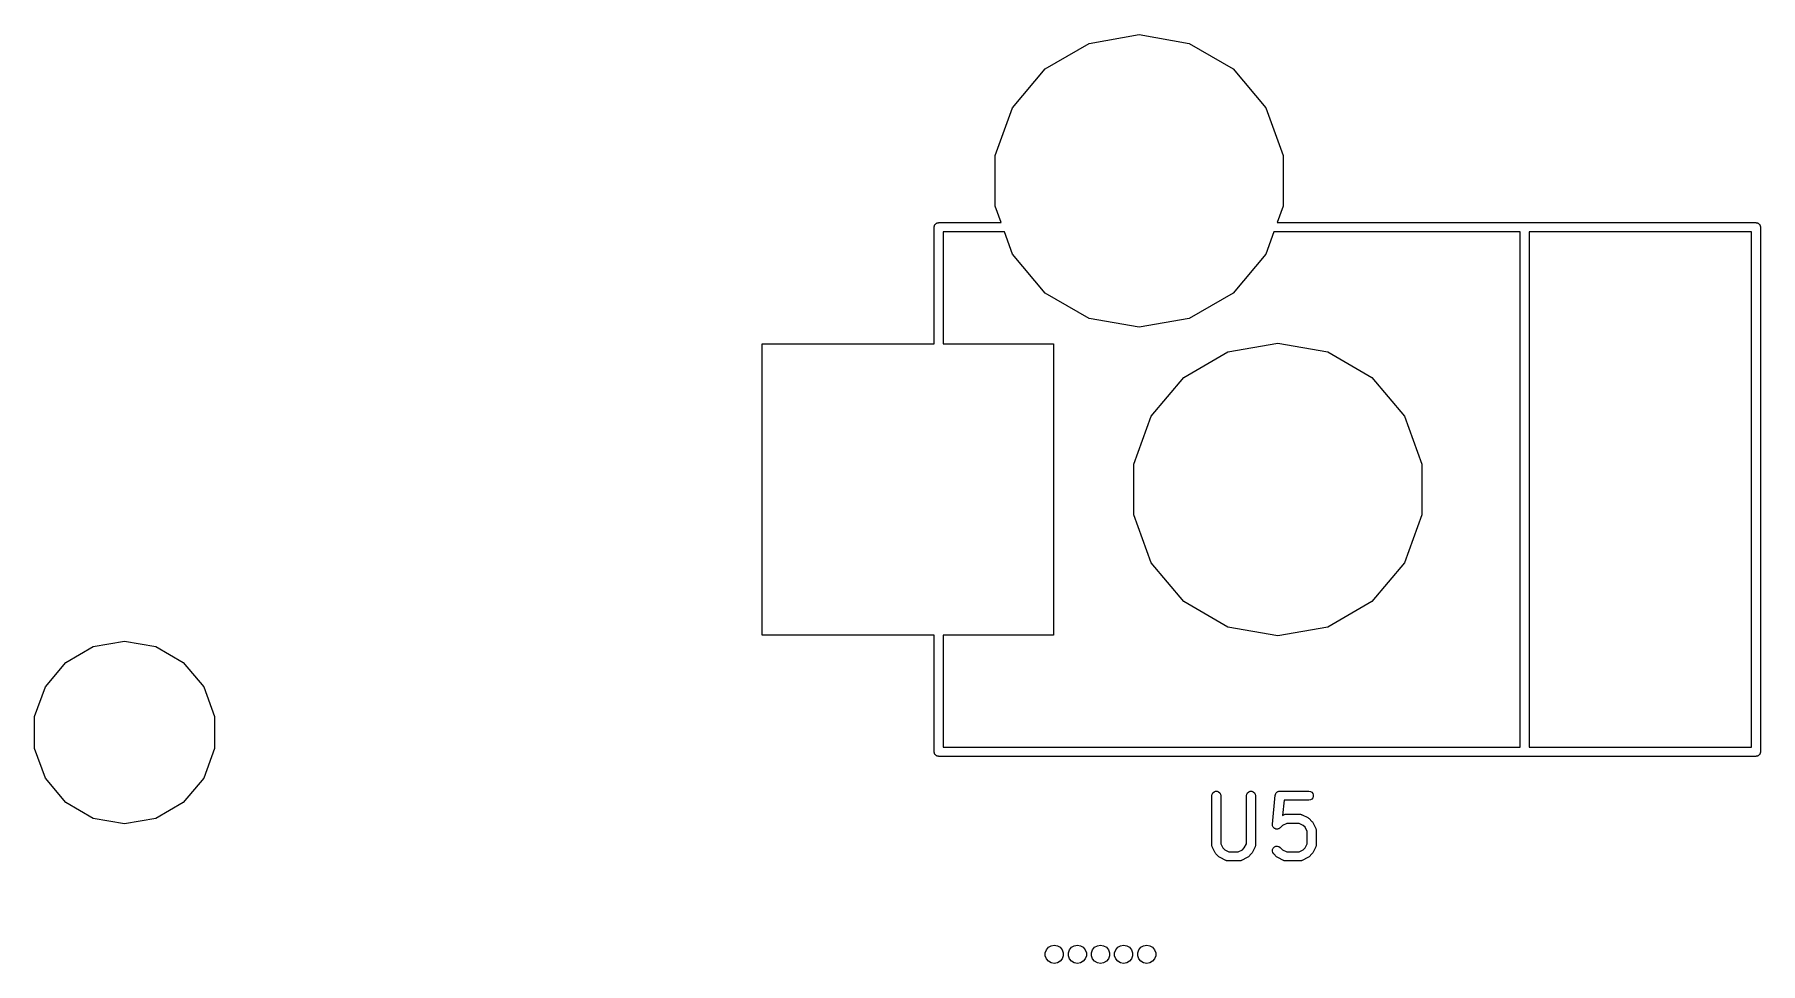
# Model space of a CAD drawing. Extents: x 94.7 to 182.4, y -163.6 to -70.2.
# Drawn here: x 154.02 to 182.45, y -128.8 to -113.51 of the extents above; entities that cross this region are included whole.
import ezdxf

# ---------------------------------------------------------------- set-up
doc = ezdxf.new("R2010")
doc.units = 0
doc.header["$MEASUREMENT"] = 0
doc.layers.add('BLACK', color=7, linetype='CONTINUOUS')

msp = doc.modelspace()

# ---------------------------------------------------------------- linework, layer by layer
at = {"layer": 'Black'}
for p, q in [((170.665, -114.074), (171.39, -113.656)), ((171.39, -113.656), (172.214, -113.511)), ((172.214, -113.511), (173.038, -113.656)), ((173.038, -113.656), (173.763, -114.074)), ((170.127, -114.715), (170.665, -114.074)), ((173.763, -114.074), (174.301, -114.715)), ((169.841, -115.502), (170.127, -114.715)), ((174.301, -114.715), (174.587, -115.502)), ((169.841, -116.338), (169.841, -115.502)), ((174.587, -115.502), (174.587, -116.338)), ((169.939, -116.607), (169.841, -116.338)), ((174.587, -116.338), (174.489, -116.607)), ((168.837, -116.682), (168.838, -116.676)), ((168.837, -118.6), (168.837, -116.682)), ((168.838, -116.669), (168.84, -116.663)), ((168.838, -116.676), (168.838, -116.669)), ((168.84, -116.663), (168.842, -116.656)), ((168.842, -116.656), (168.845, -116.651)), ((168.845, -116.651), (168.847, -116.645)), ((168.847, -116.645), (168.851, -116.639)), ((168.851, -116.639), (168.855, -116.634)), ((168.855, -116.634), (168.86, -116.63)), ((168.86, -116.63), (168.864, -116.625)), ((168.864, -116.625), (168.869, -116.621)), ((168.869, -116.621), (168.875, -116.617)), ((168.875, -116.617), (168.881, -116.615)), ((168.881, -116.615), (168.886, -116.612)), ((168.886, -116.612), (168.893, -116.61)), ((168.893, -116.61), (168.899, -116.608)), ((168.899, -116.608), (168.906, -116.608)), ((168.906, -116.608), (168.912, -116.607)), ((168.912, -116.607), (169.939, -116.607)), ((169.993, -116.757), (168.987, -116.757)), ((168.987, -116.757), (168.987, -118.6)), ((170.127, -117.125), (169.993, -116.757)), ((174.435, -116.757), (174.301, -117.125)), ((178.489, -116.757), (174.435, -116.757)), ((174.489, -116.607), (182.374, -116.607)), ((178.489, -125.243), (178.489, -116.757)), ((182.299, -116.757), (178.639, -116.757)), ((178.639, -116.757), (178.639, -125.243)), ((182.299, -125.243), (182.299, -116.757)), ((182.374, -116.607), (182.38, -116.608)), ((182.38, -116.608), (182.387, -116.608)), ((182.387, -116.608), (182.393, -116.61)), ((182.393, -116.61), (182.4, -116.612)), ((182.4, -116.612), (182.405, -116.615)), ((182.405, -116.615), (182.412, -116.617)), ((182.412, -116.617), (182.417, -116.621)), ((182.417, -116.621), (182.422, -116.625)), ((182.422, -116.625), (182.426, -116.63)), ((182.426, -116.63), (182.431, -116.634)), ((182.431, -116.634), (182.435, -116.639)), ((182.435, -116.639), (182.439, -116.645)), ((182.439, -116.645), (182.441, -116.651)), ((182.441, -116.651), (182.444, -116.656)), ((182.444, -116.656), (182.446, -116.663)), ((182.446, -116.663), (182.448, -116.669)), ((182.448, -116.669), (182.448, -116.676)), ((182.448, -116.676), (182.449, -116.682)), ((182.449, -116.682), (182.449, -125.318)), ((170.665, -117.766), (170.127, -117.125)), ((174.301, -117.125), (173.763, -117.766)), ((171.39, -118.184), (170.665, -117.766)), ((173.763, -117.766), (173.038, -118.184)), ((172.214, -118.329), (171.39, -118.184)), ((173.038, -118.184), (172.214, -118.329)), ((166.004, -123.4), (166.004, -118.6)), ((166.004, -118.6), (168.837, -118.6)), ((168.987, -118.6), (170.804, -118.6)), ((170.804, -118.6), (170.804, -123.4)), ((172.951, -119.154), (173.676, -118.736)), ((173.676, -118.736), (174.5, -118.591)), ((174.5, -118.591), (175.324, -118.736)), ((175.324, -118.736), (176.049, -119.154)), ((172.413, -119.795), (172.951, -119.154)), ((176.049, -119.154), (176.587, -119.795)), ((172.127, -120.582), (172.413, -119.795)), ((176.587, -119.795), (176.873, -120.582)), ((172.127, -121.418), (172.127, -120.582)), ((176.873, -120.582), (176.873, -121.418)), ((172.413, -122.205), (172.127, -121.418)), ((176.873, -121.418), (176.587, -122.205)), ((172.951, -122.846), (172.413, -122.205)), ((176.587, -122.205), (176.049, -122.846)), ((173.676, -123.264), (172.951, -122.846)), ((176.049, -122.846), (175.324, -123.264)), ((174.5, -123.409), (173.676, -123.264)), ((175.324, -123.264), (174.5, -123.409)), ((154.532, -123.847), (154.985, -123.585)), ((154.985, -123.585), (155.5, -123.494)), ((155.5, -123.494), (156.015, -123.585)), ((156.015, -123.585), (156.468, -123.847)), ((168.837, -123.4), (166.004, -123.4)), ((168.837, -125.318), (168.837, -123.4)), ((170.804, -123.4), (168.987, -123.4)), ((168.987, -123.4), (168.987, -125.243)), ((154.196, -124.247), (154.532, -123.847)), ((156.468, -123.847), (156.804, -124.247)), ((154.017, -124.739), (154.196, -124.247)), ((156.804, -124.247), (156.983, -124.739)), ((154.017, -125.261), (154.017, -124.739)), ((156.983, -124.739), (156.983, -125.261)), ((154.196, -125.753), (154.017, -125.261)), ((156.983, -125.261), (156.804, -125.753)), ((168.838, -125.324), (168.837, -125.318)), ((168.838, -125.331), (168.838, -125.324)), ((168.84, -125.337), (168.838, -125.331)), ((168.842, -125.344), (168.84, -125.337)), ((168.845, -125.349), (168.842, -125.344)), ((168.847, -125.356), (168.845, -125.349)), ((168.851, -125.361), (168.847, -125.356)), ((168.855, -125.366), (168.851, -125.361)), ((168.86, -125.37), (168.855, -125.366)), ((168.864, -125.375), (168.86, -125.37)), ((168.869, -125.379), (168.864, -125.375)), ((168.875, -125.383), (168.869, -125.379)), ((168.881, -125.385), (168.875, -125.383)), ((168.886, -125.388), (168.881, -125.385)), ((168.987, -125.243), (178.489, -125.243)), ((178.639, -125.243), (182.299, -125.243)), ((182.405, -125.385), (182.4, -125.388)), ((182.412, -125.383), (182.405, -125.385)), ((182.417, -125.379), (182.412, -125.383)), ((182.422, -125.375), (182.417, -125.379)), ((182.426, -125.37), (182.422, -125.375)), ((182.431, -125.366), (182.426, -125.37)), ((182.435, -125.361), (182.431, -125.366)), ((182.439, -125.356), (182.435, -125.361)), ((182.441, -125.349), (182.439, -125.356)), ((182.444, -125.344), (182.441, -125.349)), ((182.446, -125.337), (182.444, -125.344)), ((182.448, -125.331), (182.446, -125.337)), ((182.449, -125.318), (182.448, -125.324)), ((182.448, -125.324), (182.448, -125.331)), ((168.893, -125.39), (168.886, -125.388)), ((168.899, -125.392), (168.893, -125.39)), ((168.906, -125.392), (168.899, -125.392)), ((168.912, -125.393), (168.906, -125.392)), ((182.374, -125.393), (168.912, -125.393)), ((182.38, -125.392), (182.374, -125.393)), ((182.387, -125.392), (182.38, -125.392)), ((182.393, -125.39), (182.387, -125.392)), ((182.4, -125.388), (182.393, -125.39)), ((154.532, -126.153), (154.196, -125.753)), ((156.804, -125.753), (156.468, -126.153)), ((154.985, -126.415), (154.532, -126.153)), ((156.468, -126.153), (156.015, -126.415)), ((173.409, -126.04), (173.414, -126.015)), ((173.409, -126.85), (173.409, -126.04)), ((173.414, -126.015), (173.427, -125.992)), ((173.427, -125.992), (173.447, -125.975)), ((173.447, -125.975), (173.471, -125.967)), ((173.471, -125.967), (173.497, -125.967)), ((173.497, -125.967), (173.522, -125.975)), ((173.522, -125.975), (173.542, -125.992)), ((173.542, -125.992), (173.555, -126.015)), ((173.555, -126.015), (173.559, -126.04)), ((173.559, -126.04), (173.559, -126.832)), ((173.981, -126.04), (173.985, -126.015)), ((173.981, -126.832), (173.981, -126.04)), ((173.985, -126.015), (173.998, -125.992)), ((173.998, -125.992), (174.018, -125.975)), ((174.018, -125.975), (174.043, -125.967)), ((174.043, -125.967), (174.069, -125.967)), ((174.069, -125.967), (174.093, -125.975)), ((174.093, -125.975), (174.113, -125.992)), ((174.113, -125.992), (174.126, -126.015)), ((174.126, -126.015), (174.131, -126.04)), ((174.131, -126.04), (174.131, -126.85)), ((174.409, -126.509), (174.457, -126.033)), ((174.457, -126.033), (174.458, -126.03)), ((174.458, -126.027), (174.461, -126.018)), ((174.458, -126.03), (174.458, -126.027)), ((174.461, -126.018), (174.464, -126.008)), ((174.464, -126.008), (174.466, -126.006)), ((174.466, -126.006), (174.467, -126.003)), ((174.467, -126.003), (174.473, -125.995)), ((174.473, -125.995), (174.479, -125.987)), ((174.479, -125.987), (174.482, -125.985)), ((174.482, -125.985), (174.484, -125.983)), ((174.484, -125.983), (174.492, -125.978)), ((174.492, -125.978), (174.501, -125.972)), ((174.501, -125.972), (174.504, -125.971)), ((174.504, -125.971), (174.506, -125.97)), ((174.506, -125.97), (174.516, -125.968)), ((174.516, -125.968), (174.526, -125.966)), ((174.526, -125.966), (174.529, -125.966)), ((174.529, -125.966), (174.532, -125.965)), ((174.532, -125.965), (175.008, -125.965)), ((174.6, -126.115), (174.575, -126.364)), ((175.008, -126.115), (174.6, -126.115)), ((175.008, -125.965), (175.034, -125.97)), ((175.034, -126.111), (175.008, -126.115)), ((175.034, -125.97), (175.056, -125.983)), ((175.056, -126.098), (175.034, -126.111)), ((175.056, -125.983), (175.073, -126.003)), ((175.073, -126.078), (175.056, -126.098)), ((175.073, -126.003), (175.082, -126.027)), ((175.082, -126.053), (175.073, -126.078)), ((175.082, -126.027), (175.082, -126.053)), ((155.5, -126.506), (154.985, -126.415)), ((156.015, -126.415), (155.5, -126.506)), ((174.41, -126.51), (174.409, -126.509)), ((174.41, -126.523), (174.409, -126.51)), ((174.409, -126.51), (174.41, -126.51)), ((174.575, -126.364), (174.593, -126.354)), ((174.645, -126.496), (174.576, -126.531)), ((174.593, -126.354), (174.598, -126.353)), ((174.598, -126.353), (174.601, -126.351)), ((174.601, -126.351), (174.61, -126.349)), ((174.61, -126.349), (174.618, -126.347)), ((174.618, -126.347), (174.623, -126.347)), ((174.623, -126.347), (174.627, -126.346)), ((174.627, -126.346), (174.865, -126.346)), ((174.847, -126.496), (174.645, -126.496)), ((174.916, -126.531), (174.847, -126.496)), ((174.865, -126.346), (174.869, -126.347)), ((174.869, -126.347), (174.874, -126.347)), ((174.874, -126.347), (174.882, -126.349)), ((174.882, -126.349), (174.891, -126.351)), ((174.891, -126.351), (174.894, -126.353)), ((174.894, -126.353), (174.899, -126.354)), ((174.899, -126.354), (174.994, -126.402)), ((174.994, -126.402), (175.003, -126.409)), ((175.003, -126.409), (175.013, -126.416)), ((175.013, -126.416), (175.061, -126.464)), ((175.061, -126.464), (175.068, -126.473)), ((175.068, -126.473), (175.075, -126.483)), ((175.075, -126.483), (175.123, -126.578)), ((174.411, -126.535), (174.41, -126.523)), ((174.412, -126.536), (174.411, -126.535)), ((174.417, -126.547), (174.412, -126.536)), ((174.412, -126.536), (174.412, -126.536)), ((174.422, -126.559), (174.417, -126.547)), ((174.423, -126.56), (174.422, -126.559)), ((174.422, -126.559), (174.422, -126.559)), ((174.432, -126.568), (174.423, -126.56)), ((174.44, -126.577), (174.432, -126.568)), ((174.441, -126.578), (174.44, -126.577)), ((174.452, -126.583), (174.441, -126.578)), ((174.441, -126.578), (174.441, -126.578)), ((174.464, -126.589), (174.452, -126.583)), ((174.465, -126.589), (174.464, -126.589)), ((174.464, -126.589), (174.464, -126.589)), ((174.477, -126.59), (174.465, -126.589)), ((174.49, -126.591), (174.477, -126.59)), ((174.491, -126.591), (174.49, -126.591)), ((174.49, -126.591), (174.49, -126.591)), ((174.503, -126.588), (174.491, -126.591)), ((174.515, -126.585), (174.503, -126.588)), ((174.516, -126.585), (174.515, -126.585)), ((174.515, -126.585), (174.515, -126.585)), ((174.526, -126.577), (174.516, -126.585)), ((174.536, -126.57), (174.526, -126.577)), ((174.537, -126.57), (174.536, -126.57)), ((174.576, -126.531), (174.537, -126.57)), ((174.537, -126.57), (174.537, -126.57)), ((174.946, -126.561), (174.916, -126.531)), ((174.981, -126.63), (174.946, -126.561)), ((174.981, -126.832), (174.981, -126.63)), ((175.123, -126.578), (175.124, -126.582)), ((175.124, -126.582), (175.126, -126.586)), ((175.126, -126.586), (175.128, -126.595)), ((175.128, -126.595), (175.13, -126.603)), ((175.13, -126.603), (175.13, -126.608)), ((175.13, -126.608), (175.131, -126.612)), ((175.131, -126.612), (175.131, -126.85)), ((173.41, -126.854), (173.409, -126.85)), ((173.41, -126.858), (173.41, -126.854)), ((173.412, -126.867), (173.41, -126.858)), ((173.414, -126.876), (173.412, -126.867)), ((173.416, -126.879), (173.414, -126.876)), ((173.417, -126.883), (173.416, -126.879)), ((173.465, -126.979), (173.417, -126.883)), ((173.472, -126.988), (173.465, -126.979)), ((173.479, -126.998), (173.472, -126.988)), ((173.526, -127.046), (173.479, -126.998)), ((173.536, -127.053), (173.526, -127.046)), ((173.546, -127.06), (173.536, -127.053)), ((173.641, -127.107), (173.546, -127.06)), ((173.559, -126.832), (173.593, -126.901)), ((173.593, -126.901), (173.624, -126.931)), ((173.624, -126.931), (173.692, -126.965)), ((173.692, -126.965), (173.847, -126.965)), ((173.847, -126.965), (173.916, -126.931)), ((173.994, -127.06), (173.899, -127.107)), ((173.916, -126.931), (173.946, -126.901)), ((173.946, -126.901), (173.981, -126.832)), ((174.003, -127.053), (173.994, -127.06)), ((174.013, -127.046), (174.003, -127.053)), ((174.061, -126.998), (174.013, -127.046)), ((174.068, -126.988), (174.061, -126.998)), ((174.075, -126.979), (174.068, -126.988)), ((174.123, -126.883), (174.075, -126.979)), ((174.124, -126.879), (174.123, -126.883)), ((174.126, -126.876), (174.124, -126.879)), ((174.128, -126.867), (174.126, -126.876)), ((174.13, -126.858), (174.128, -126.867)), ((174.131, -126.85), (174.13, -126.854)), ((174.13, -126.854), (174.13, -126.858)), ((174.409, -126.952), (174.412, -126.926)), ((174.416, -126.977), (174.409, -126.952)), ((174.412, -126.926), (174.423, -126.902)), ((174.431, -126.998), (174.416, -126.977)), ((174.423, -126.902), (174.441, -126.884)), ((174.479, -127.046), (174.431, -126.998)), ((174.441, -126.884), (174.465, -126.873)), ((174.465, -126.873), (174.491, -126.87)), ((174.489, -127.053), (174.479, -127.046)), ((174.498, -127.06), (174.489, -127.053)), ((174.491, -126.87), (174.516, -126.877)), ((174.593, -127.107), (174.498, -127.06)), ((174.516, -126.877), (174.537, -126.892)), ((174.537, -126.892), (174.576, -126.931)), ((174.576, -126.931), (174.645, -126.965)), ((174.645, -126.965), (174.847, -126.965)), ((174.847, -126.965), (174.916, -126.931)), ((174.994, -127.06), (174.899, -127.107)), ((174.916, -126.931), (174.946, -126.901)), ((174.946, -126.901), (174.981, -126.832)), ((175.003, -127.053), (174.994, -127.06)), ((175.013, -127.046), (175.003, -127.053)), ((175.061, -126.998), (175.013, -127.046)), ((175.068, -126.988), (175.061, -126.998)), ((175.075, -126.979), (175.068, -126.988)), ((175.123, -126.883), (175.075, -126.979)), ((175.124, -126.879), (175.123, -126.883)), ((175.126, -126.876), (175.124, -126.879)), ((175.128, -126.867), (175.126, -126.876)), ((175.13, -126.858), (175.128, -126.867)), ((175.131, -126.85), (175.13, -126.854)), ((175.13, -126.854), (175.13, -126.858)), ((173.645, -127.109), (173.641, -127.107)), ((173.649, -127.111), (173.645, -127.109)), ((173.658, -127.112), (173.649, -127.111)), ((173.666, -127.115), (173.658, -127.112)), ((173.67, -127.115), (173.666, -127.115)), ((173.675, -127.115), (173.67, -127.115)), ((173.865, -127.115), (173.675, -127.115)), ((173.869, -127.115), (173.865, -127.115)), ((173.874, -127.115), (173.869, -127.115)), ((173.882, -127.112), (173.874, -127.115)), ((173.891, -127.111), (173.882, -127.112)), ((173.894, -127.109), (173.891, -127.111)), ((173.899, -127.107), (173.894, -127.109)), ((174.598, -127.109), (174.593, -127.107)), ((174.601, -127.111), (174.598, -127.109)), ((174.61, -127.112), (174.601, -127.111)), ((174.618, -127.115), (174.61, -127.112)), ((174.623, -127.115), (174.618, -127.115)), ((174.627, -127.115), (174.623, -127.115)), ((174.865, -127.115), (174.627, -127.115)), ((174.869, -127.115), (174.865, -127.115)), ((174.874, -127.115), (174.869, -127.115)), ((174.882, -127.112), (174.874, -127.115)), ((174.891, -127.111), (174.882, -127.112)), ((174.894, -127.109), (174.891, -127.111)), ((174.899, -127.107), (174.894, -127.109)), ((170.718, -128.536), (170.764, -128.51)), ((170.764, -128.51), (170.815, -128.5)), ((170.815, -128.5), (170.866, -128.51)), ((170.866, -128.51), (170.912, -128.536)), ((171.099, -128.536), (171.145, -128.51)), ((171.145, -128.51), (171.196, -128.5)), ((171.196, -128.5), (171.247, -128.51)), ((171.247, -128.51), (171.293, -128.536)), ((171.48, -128.536), (171.526, -128.51)), ((171.526, -128.51), (171.577, -128.5)), ((171.577, -128.5), (171.628, -128.51)), ((171.628, -128.51), (171.674, -128.536)), ((171.861, -128.536), (171.907, -128.51)), ((171.907, -128.51), (171.958, -128.5)), ((171.958, -128.5), (172.009, -128.51)), ((172.009, -128.51), (172.055, -128.536)), ((172.242, -128.536), (172.288, -128.51)), ((172.288, -128.51), (172.339, -128.5)), ((172.339, -128.5), (172.39, -128.51)), ((172.39, -128.51), (172.436, -128.536)), ((170.667, -128.625), (170.685, -128.576)), ((170.667, -128.677), (170.667, -128.625)), ((170.685, -128.726), (170.667, -128.677)), ((170.685, -128.576), (170.718, -128.536)), ((170.718, -128.766), (170.685, -128.726)), ((170.764, -128.792), (170.718, -128.766)), ((170.815, -128.802), (170.764, -128.792)), ((170.866, -128.792), (170.815, -128.802)), ((170.912, -128.766), (170.866, -128.792)), ((170.912, -128.536), (170.945, -128.576)), ((170.945, -128.726), (170.912, -128.766)), ((170.945, -128.576), (170.963, -128.625)), ((170.963, -128.677), (170.945, -128.726)), ((170.963, -128.625), (170.963, -128.677)), ((171.048, -128.625), (171.066, -128.576)), ((171.048, -128.677), (171.048, -128.625)), ((171.066, -128.726), (171.048, -128.677)), ((171.066, -128.576), (171.099, -128.536)), ((171.099, -128.766), (171.066, -128.726)), ((171.145, -128.792), (171.099, -128.766)), ((171.196, -128.802), (171.145, -128.792)), ((171.247, -128.792), (171.196, -128.802)), ((171.293, -128.766), (171.247, -128.792)), ((171.293, -128.536), (171.326, -128.576)), ((171.326, -128.726), (171.293, -128.766)), ((171.326, -128.576), (171.344, -128.625)), ((171.344, -128.677), (171.326, -128.726)), ((171.344, -128.625), (171.344, -128.677)), ((171.429, -128.625), (171.447, -128.576)), ((171.429, -128.677), (171.429, -128.625)), ((171.447, -128.726), (171.429, -128.677)), ((171.447, -128.576), (171.48, -128.536)), ((171.48, -128.766), (171.447, -128.726)), ((171.526, -128.792), (171.48, -128.766)), ((171.577, -128.802), (171.526, -128.792)), ((171.628, -128.792), (171.577, -128.802)), ((171.674, -128.766), (171.628, -128.792)), ((171.674, -128.536), (171.707, -128.576)), ((171.707, -128.726), (171.674, -128.766)), ((171.707, -128.576), (171.725, -128.625)), ((171.725, -128.677), (171.707, -128.726)), ((171.725, -128.625), (171.725, -128.677)), ((171.81, -128.625), (171.828, -128.576)), ((171.81, -128.677), (171.81, -128.625)), ((171.828, -128.726), (171.81, -128.677)), ((171.828, -128.576), (171.861, -128.536)), ((171.861, -128.766), (171.828, -128.726)), ((171.907, -128.792), (171.861, -128.766)), ((171.958, -128.802), (171.907, -128.792)), ((172.009, -128.792), (171.958, -128.802)), ((172.055, -128.766), (172.009, -128.792)), ((172.055, -128.536), (172.088, -128.576)), ((172.088, -128.726), (172.055, -128.766)), ((172.088, -128.576), (172.106, -128.625)), ((172.106, -128.677), (172.088, -128.726)), ((172.106, -128.625), (172.106, -128.677)), ((172.191, -128.625), (172.209, -128.576)), ((172.191, -128.677), (172.191, -128.625)), ((172.209, -128.726), (172.191, -128.677)), ((172.209, -128.576), (172.242, -128.536)), ((172.242, -128.766), (172.209, -128.726)), ((172.288, -128.792), (172.242, -128.766)), ((172.339, -128.802), (172.288, -128.792)), ((172.39, -128.792), (172.339, -128.802)), ((172.436, -128.766), (172.39, -128.792)), ((172.436, -128.536), (172.469, -128.576)), ((172.469, -128.726), (172.436, -128.766)), ((172.469, -128.576), (172.487, -128.625)), ((172.487, -128.677), (172.469, -128.726)), ((172.487, -128.625), (172.487, -128.677))]:
    msp.add_line(p, q, dxfattribs=at)

doc.saveas('drawing.dxf')
